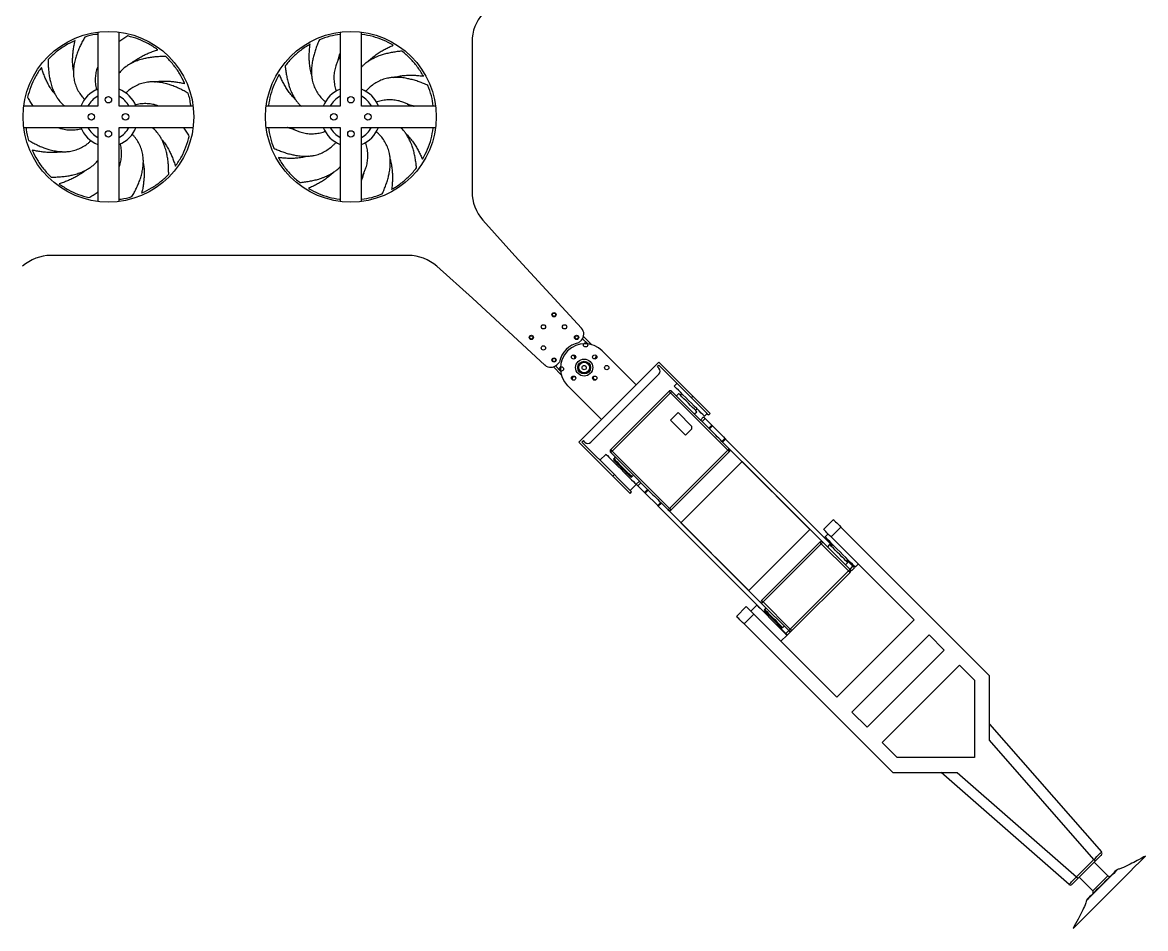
# Model space of a CAD drawing. Header units: millimetres. Extents: x 0 to 1189, y 0 to 841.
# Drawn here: x 248.1 to 353.4, y 197.8 to 282.7 of the extents above; entities that cross this region are included whole.
import ezdxf

# ---------------------------------------------------------------- set-up
doc = ezdxf.new("R2010")
doc.units = ezdxf.units.MM

msp = doc.modelspace()

# ---------------------------------------------------------------- linework, layer by layer
at = {"color": 7, "linetype": 'Continuous', "lineweight": 25}
for p, q in [((255.16, 281.83), (255.16, 274.89)), ((257.16, 274.89), (257.16, 281.83)), ((277.89, 281.83), (277.89, 274.89)), ((279.88, 274.89), (279.88, 281.83)), ((279.95, 281.62), (279.88, 281.57)), ((290.25, 280.92), (290.25, 266.86)), ((255.16, 274.89), (248.22, 274.89)), ((264.1, 274.89), (257.16, 274.89)), ((277.89, 274.89), (270.95, 274.89)), ((271.16, 274.95), (271.21, 274.89)), ((286.83, 274.89), (279.88, 274.89)), ((248.22, 272.89), (255.17, 272.89)), ((255.17, 272.89), (255.17, 265.95)), ((257.16, 272.89), (264.1, 272.89)), ((257.16, 265.95), (257.16, 272.89)), ((270.95, 272.89), (277.89, 272.89)), ((277.89, 272.89), (277.89, 265.95)), ((279.89, 272.89), (286.83, 272.89)), ((279.89, 265.95), (279.89, 272.89)), ((286.62, 272.83), (286.57, 272.89)), ((277.83, 266.16), (277.89, 266.21)), ((291.27, 264.2), (294.25, 260.85)), ((284.28, 260.89), (250.77, 260.89)), ((294.25, 260.85), (300.52, 254.06)), ((290.29, 256.89), (286.95, 259.88)), ((290.29, 256.89), (297.08, 250.62)), ((300.24, 252.69), (300.5, 252.95)), ((300.7, 253.28), (301.44, 252.53)), ((305.64, 248.76), (302.46, 251.94)), ((298.19, 250.65), (298.45, 250.9)), ((305.64, 248.76), (307.76, 250.88)), ((307.62, 250.46), (307.76, 250.6)), ((310.94, 247.7), (307.76, 250.88)), ((310.8, 247.56), (307.76, 250.6)), ((298.61, 249.7), (297.87, 250.45)), ((301.4, 243.38), (307.76, 249.75)), ((307.62, 250.46), (307.76, 250.31)), ((299.2, 248.69), (302.39, 245.51)), ((305.64, 248.76), (302.39, 245.51)), ((309.46, 248.9), (309.2, 248.65)), ((303.25, 242.69), (308.71, 248.15)), ((308.85, 248.01), (303.39, 242.55)), ((308.99, 248.15), (308.85, 248.01)), ((314.22, 242.63), (308.85, 248.01)), ((308.99, 248.15), (311.68, 245.46)), ((309.63, 247.94), (309.41, 247.73)), ((309.91, 247.94), (309.77, 247.8)), ((310.8, 247.56), (310.94, 247.7)), ((312.57, 246.07), (310.94, 247.7)), ((311.18, 246.38), (311.32, 246.52)), ((300.26, 243.38), (302.39, 245.51)), ((308.85, 245.46), (309.56, 246.17)), ((310.26, 244.05), (308.85, 245.46)), ((309.56, 246.17), (310.83, 244.9)), ((311.11, 246.03), (311.32, 246.24)), ((311.68, 245.46), (311.96, 245.75)), ((312.1, 245.6), (311.82, 245.32)), ((311.82, 245.32), (312.44, 244.7)), ((312.03, 245.82), (312.28, 246.07)), ((312.1, 245.6), (312.73, 244.98)), ((312.43, 245.93), (312.57, 246.07)), ((310.83, 244.61), (310.26, 244.05)), ((310.83, 244.9), (310.83, 244.61)), ((312.44, 244.7), (312.73, 244.98)), ((312.5, 244.64), (312.44, 244.7)), ((312.78, 244.92), (312.5, 244.64)), ((303.45, 240.2), (300.26, 243.38)), ((300.55, 243.38), (300.69, 243.53)), ((303.59, 240.34), (300.55, 243.38)), ((300.83, 243.38), (300.69, 243.53)), ((313.68, 243.46), (313.96, 243.74)), ((314.02, 243.68), (313.74, 243.4)), ((313.74, 243.4), (323.13, 234.01)), ((314.02, 243.68), (323.98, 233.73)), ((302.81, 242.25), (302.24, 241.69)), ((305.94, 239.72), (303.25, 242.41)), ((303.39, 242.55), (308.76, 237.18)), ((308.76, 237.18), (314.22, 242.63)), ((314.36, 242.49), (308.9, 237.03)), ((314.36, 242.78), (314.22, 242.63)), ((303.67, 241.98), (303.53, 241.84)), ((305.09, 240.15), (303.53, 241.7)), ((303.88, 241.35), (303.8, 241.26)), ((315.57, 241.57), (309.82, 235.83)), ((321.93, 235.21), (315.57, 241.57)), ((303.59, 240.34), (303.45, 240.2)), ((305.07, 238.58), (303.45, 240.2)), ((304.65, 240.41), (304.73, 240.5)), ((305.23, 240.15), (305.37, 240.29)), ((305.07, 238.86), (305.64, 239.42)), ((305.65, 239.44), (305.94, 239.72)), ((306.08, 239.58), (305.79, 239.3)), ((305.79, 239.3), (306.42, 238.67)), ((306.08, 239.58), (306.7, 238.96)), ((305.07, 238.58), (305.21, 238.72)), ((306.42, 238.67), (306.7, 238.96)), ((306.48, 238.61), (306.42, 238.67)), ((306.76, 238.9), (306.48, 238.61)), ((307.66, 237.44), (306.48, 238.61)), ((307.66, 237.44), (307.94, 237.72)), ((308, 237.66), (307.71, 237.38)), ((307.71, 237.38), (317.73, 227.36)), ((308, 237.66), (317.39, 228.27)), ((308.76, 237.18), (308.62, 237.03)), ((309.82, 235.83), (316.19, 229.47)), ((323.2, 235.21), (324.12, 236.13)), ((316.19, 229.47), (321.93, 235.21)), ((323.63, 234.79), (323.34, 234.5)), ((324.83, 235.42), (323.91, 234.5)), ((338.76, 221.49), (324.83, 235.42)), ((317.39, 228.55), (322.85, 234.01)), ((322.99, 233.87), (317.53, 228.41)), ((325.54, 231.32), (322.99, 233.87)), ((323.13, 234.01), (325.68, 231.46)), ((323.77, 233.8), (323.56, 233.58)), ((323.91, 234.5), (331.69, 226.72)), ((324.05, 233.8), (323.91, 233.65)), ((325.25, 231.89), (325.47, 232.1)), ((325.32, 232.24), (325.47, 232.38)), ((325.39, 232.31), (325.96, 231.75)), ((325.68, 231.46), (325.96, 231.75)), ((326.17, 231.67), (326.46, 231.96)), ((320.08, 225.86), (325.54, 231.32)), ((325.68, 231.18), (320.22, 225.72)), ((326.1, 231.6), (325.82, 231.32)), ((315.04, 227.05), (315.96, 227.97)), ((315.96, 227.97), (316.67, 227.26)), ((316.95, 228.11), (316.39, 227.55)), ((319.94, 225.72), (317.39, 228.27)), ((317.53, 228.41), (320.08, 225.86)), ((317.81, 227.84), (317.67, 227.7)), ((319.23, 226), (317.67, 227.56)), ((316.67, 227.26), (315.75, 226.34)), ((324.45, 219.48), (316.67, 227.26)), ((317.79, 227.3), (317.73, 227.36)), ((318.03, 227.21), (317.94, 227.12)), ((318.79, 226.27), (318.88, 226.36)), ((331.69, 226.72), (324.45, 219.48)), ((315.75, 226.34), (329.68, 212.41)), ((318.8, 226.29), (318.97, 226.12)), ((319.03, 226.06), (319.65, 225.44)), ((319.37, 226), (319.51, 226.14)), ((319.65, 225.44), (319.94, 225.72)), ((320.08, 225.58), (319.79, 225.3)), ((325.86, 218.07), (333.1, 225.31)), ((333.1, 225.31), (334.52, 223.9)), ((319.21, 224.72), (319.78, 225.28)), ((334.52, 223.9), (327.28, 216.66)), ((328.69, 215.24), (335.93, 222.48)), ((335.93, 222.48), (337.34, 221.07)), ((338.76, 215.44), (338.76, 221.49)), ((337.34, 221.07), (337.34, 213.83)), ((327.28, 216.66), (325.86, 218.07)), ((338.76, 216.95), (349.26, 204.97)), ((330.1, 213.83), (328.69, 215.24)), ((348.55, 204.27), (338.76, 215.44)), ((337.34, 213.83), (330.1, 213.83)), ((329.68, 212.41), (335.74, 212.41)), ((346.21, 201.91), (334.22, 212.41)), ((335.74, 212.41), (346.9, 202.63)), ((346.9, 202.63), (348.55, 204.27)), ((348.69, 204.13), (347.05, 202.48)), ((349.85, 202.74), (348.57, 204.01)), ((347.16, 202.6), (348.43, 201.33))]:
    msp.add_line(p, q, dxfattribs=at)
at = {"color": 8, "linetype": 'Continuous', "lineweight": 25}
for p, q in [((301.09, 252.6), (300.6, 253.08)), ((298.06, 250.54), (298.54, 250.05)), ((317.73, 227.36), (317.8, 227.43)), ((317.86, 227.37), (317.79, 227.3)), ((318.97, 226.12), (319.04, 226.19)), ((319.1, 226.13), (319.03, 226.06)), ((348.43, 201.33), (349.85, 202.74))]:
    msp.add_line(p, q, dxfattribs=at)
at = {"color": 7, "linetype": 'Continuous', "lineweight": 25, "flags": 128}
for points in [[(312.03, 245.82), (312.02, 245.82), (311.97, 245.88), (311.87, 245.98), (311.72, 246.12), (311.54, 246.31), (311.32, 246.53), (311.07, 246.77), (310.81, 247.04), (310.54, 247.3), (310.28, 247.57), (310.02, 247.82), (309.79, 248.06), (309.59, 248.26), (309.42, 248.42), (309.3, 248.55), (309.23, 248.62), (309.2, 248.65)], [(308.85, 248.01), (308.82, 248.04), (308.79, 248.06), (308.77, 248.09), (308.75, 248.11), (308.73, 248.13), (308.72, 248.14), (308.71, 248.15), (308.71, 248.15)], [(311.32, 246.24), (311.3, 246.27), (311.22, 246.35), (311.09, 246.47), (310.93, 246.63), (310.74, 246.83), (310.53, 247.04), (310.32, 247.25), (310.11, 247.45), (309.93, 247.63), (309.79, 247.78), (309.69, 247.88), (309.63, 247.93), (309.63, 247.94)], [(312.43, 245.93), (312.42, 245.94), (312.36, 245.99), (312.26, 246.1), (312.1, 246.26), (311.9, 246.46), (311.66, 246.7), (311.39, 246.97), (311.1, 247.26), (310.8, 247.56)], [(311.82, 245.32), (311.79, 245.35), (311.76, 245.38), (311.74, 245.4), (311.72, 245.42), (311.7, 245.44), (311.69, 245.45), (311.68, 245.46), (311.68, 245.46)], [(311.96, 245.75), (311.96, 245.74), (311.97, 245.74), (311.98, 245.72), (312, 245.7), (312.02, 245.68), (312.05, 245.66), (312.07, 245.63), (312.1, 245.6)], [(313.68, 243.46), (313.54, 243.6), (313.39, 243.75), (313.24, 243.9), (313.09, 244.05), (312.94, 244.2), (312.79, 244.35), (312.64, 244.5), (312.5, 244.64)], [(312.73, 244.98), (312.73, 244.97), (312.74, 244.96), (312.75, 244.96), (312.76, 244.95), (312.76, 244.94), (312.77, 244.94), (312.78, 244.93), (312.78, 244.92)], [(312.78, 244.92), (312.93, 244.78), (313.07, 244.63), (313.22, 244.48), (313.37, 244.33), (313.53, 244.18), (313.68, 244.03), (313.82, 243.88), (313.96, 243.74)], [(313.74, 243.4), (313.73, 243.41), (313.72, 243.42), (313.72, 243.42), (313.71, 243.43), (313.7, 243.44), (313.69, 243.45), (313.69, 243.45), (313.68, 243.46)], [(313.96, 243.74), (313.97, 243.74), (313.98, 243.73), (313.98, 243.72), (313.99, 243.71), (314, 243.71), (314.01, 243.7), (314.01, 243.69), (314.02, 243.68)], [(302.81, 242.25), (302.81, 242.25), (302.85, 242.21), (302.94, 242.13), (303.07, 241.99), (303.24, 241.82), (303.45, 241.61), (303.69, 241.37), (303.95, 241.11), (304.22, 240.84), (304.49, 240.58), (304.74, 240.32), (304.98, 240.08), (305.2, 239.87), (305.37, 239.69), (305.51, 239.55), (305.6, 239.47), (305.64, 239.43), (305.64, 239.42)], [(303.39, 242.55), (303.36, 242.58), (303.34, 242.6), (303.31, 242.63), (303.29, 242.65), (303.27, 242.67), (303.26, 242.68), (303.25, 242.69), (303.25, 242.69)], [(303.39, 242.55), (303.36, 242.52), (303.34, 242.5), (303.31, 242.47), (303.29, 242.45), (303.27, 242.43), (303.26, 242.42), (303.25, 242.41), (303.25, 242.41)], [(314.36, 242.49), (314.36, 242.5), (314.35, 242.5), (314.34, 242.52), (314.32, 242.53), (314.3, 242.56), (314.28, 242.58), (314.25, 242.61), (314.22, 242.63)], [(305.21, 238.72), (305.21, 238.72), (305.15, 238.78), (305.04, 238.89), (304.89, 239.05), (304.68, 239.25), (304.44, 239.49), (304.17, 239.76), (303.89, 240.04), (303.59, 240.34)], [(305.79, 239.3), (305.77, 239.32), (305.74, 239.35), (305.72, 239.38), (305.69, 239.4), (305.68, 239.41), (305.66, 239.43), (305.65, 239.44), (305.65, 239.44)], [(305.94, 239.72), (305.94, 239.72), (305.95, 239.71), (305.96, 239.7), (305.98, 239.68), (306, 239.66), (306.02, 239.63), (306.05, 239.61), (306.08, 239.58)], [(306.7, 238.96), (306.71, 238.95), (306.72, 238.94), (306.72, 238.93), (306.73, 238.93), (306.74, 238.92), (306.75, 238.91), (306.75, 238.9), (306.76, 238.9)], [(306.76, 238.9), (306.9, 238.76), (307.05, 238.61), (307.2, 238.46), (307.35, 238.31), (307.5, 238.16), (307.65, 238.01), (307.8, 237.86), (307.94, 237.72)], [(307.71, 237.38), (307.71, 237.38), (307.7, 237.39), (307.69, 237.4), (307.68, 237.41), (307.68, 237.41), (307.67, 237.42), (307.66, 237.43), (307.66, 237.44)], [(307.94, 237.72), (307.95, 237.71), (307.95, 237.7), (307.96, 237.7), (307.97, 237.69), (307.97, 237.68), (307.98, 237.67), (307.99, 237.67), (308, 237.66)], [(308.9, 237.03), (308.9, 237.04), (308.89, 237.05), (308.88, 237.06), (308.86, 237.08), (308.84, 237.1), (308.82, 237.12), (308.79, 237.15), (308.76, 237.18)], [(324.12, 236.13), (324.14, 236.12), (324.18, 236.08), (324.24, 236.01), (324.33, 235.92), (324.44, 235.82), (324.56, 235.69), (324.69, 235.56), (324.83, 235.42)], [(323.91, 234.5), (323.77, 234.64), (323.64, 234.77), (323.52, 234.9), (323.41, 235), (323.32, 235.09), (323.26, 235.16), (323.22, 235.2), (323.2, 235.21)], [(322.99, 233.87), (322.96, 233.89), (322.94, 233.92), (322.91, 233.95), (322.89, 233.97), (322.87, 233.98), (322.86, 234), (322.85, 234.01), (322.85, 234.01)], [(322.99, 233.87), (323.02, 233.89), (323.04, 233.92), (323.07, 233.95), (323.09, 233.97), (323.11, 233.98), (323.12, 234), (323.13, 234.01), (323.13, 234.01)], [(326.17, 231.67), (326.17, 231.68), (326.13, 231.72), (326.04, 231.8), (325.91, 231.94), (325.73, 232.12), (325.52, 232.33), (325.28, 232.57), (325.02, 232.83), (324.75, 233.09), (324.49, 233.36), (324.23, 233.62), (323.99, 233.86), (323.78, 234.07), (323.6, 234.24), (323.47, 234.38), (323.38, 234.46), (323.35, 234.5), (323.34, 234.5)], [(325.47, 232.1), (325.45, 232.11), (325.38, 232.18), (325.27, 232.29), (325.12, 232.45), (324.93, 232.63), (324.72, 232.84), (324.51, 233.05), (324.3, 233.26), (324.12, 233.45), (323.96, 233.6), (323.85, 233.72), (323.78, 233.78), (323.77, 233.8)], [(325.96, 231.75), (325.99, 231.72), (326.01, 231.69), (326.04, 231.67), (326.06, 231.65), (326.08, 231.63), (326.09, 231.61), (326.1, 231.61), (326.1, 231.6)], [(325.68, 231.46), (325.67, 231.46), (325.67, 231.45), (325.65, 231.44), (325.64, 231.42), (325.61, 231.4), (325.59, 231.38), (325.56, 231.35), (325.54, 231.32)], [(325.68, 231.18), (325.67, 231.18), (325.67, 231.19), (325.65, 231.2), (325.64, 231.22), (325.61, 231.24), (325.59, 231.27), (325.56, 231.29), (325.54, 231.32)], [(325.82, 231.32), (325.82, 231.32), (325.81, 231.33), (325.8, 231.34), (325.78, 231.36), (325.76, 231.38), (325.73, 231.41), (325.71, 231.43), (325.68, 231.46)], [(317.53, 228.41), (317.5, 228.44), (317.48, 228.46), (317.45, 228.49), (317.43, 228.51), (317.41, 228.53), (317.4, 228.54), (317.39, 228.55), (317.39, 228.55)], [(316.95, 228.11), (316.96, 228.1), (317.01, 228.05), (317.11, 227.96), (317.25, 227.81), (317.44, 227.63)], [(317.39, 228.27), (317.39, 228.27), (317.4, 228.28), (317.41, 228.29), (317.43, 228.31), (317.45, 228.33), (317.48, 228.35), (317.5, 228.38), (317.53, 228.41)], [(317.44, 227.63), (317.65, 227.41), (317.9, 227.16), (318.16, 226.9), (318.43, 226.63), (318.69, 226.37), (318.95, 226.11), (319.18, 225.88), (319.39, 225.68), (319.55, 225.51), (319.68, 225.39), (319.75, 225.31), (319.78, 225.28), (319.78, 225.28)], [(315.75, 226.34), (315.61, 226.48), (315.48, 226.61), (315.36, 226.74), (315.25, 226.84), (315.16, 226.93), (315.1, 227), (315.06, 227.04), (315.04, 227.05)], [(317.79, 227.3), (317.93, 227.16), (317.96, 227.13)], [(319.03, 226.06), (319.02, 226.07), (319.01, 226.08), (319.01, 226.09), (319, 226.09), (318.99, 226.1), (318.98, 226.11), (318.98, 226.11), (318.97, 226.12)], [(319.79, 225.3), (319.79, 225.3), (319.78, 225.31), (319.77, 225.32), (319.75, 225.34), (319.73, 225.36), (319.71, 225.38), (319.68, 225.41), (319.65, 225.44)], [(320.08, 225.86), (320.05, 225.83), (320.02, 225.81), (320, 225.78), (319.98, 225.76), (319.96, 225.74), (319.95, 225.73), (319.94, 225.72), (319.94, 225.72)], [(319.94, 225.72), (319.96, 225.69), (319.99, 225.67), (320.01, 225.64), (320.04, 225.62), (320.05, 225.6), (320.07, 225.59), (320.07, 225.58), (320.08, 225.58)], [(320.22, 225.72), (320.22, 225.72), (320.21, 225.73), (320.19, 225.74), (320.18, 225.76), (320.16, 225.78), (320.13, 225.81), (320.1, 225.83), (320.08, 225.86)], [(353.38, 204.58), (353.38, 204.58), (353.32, 204.52), (353.13, 204.32), (352.81, 204.01), (352.39, 203.59), (351.88, 203.07), (351.29, 202.48), (350.65, 201.85), (349.99, 201.18), (349.33, 200.52), (348.69, 199.88), (348.1, 199.3), (347.59, 198.78), (347.16, 198.36), (346.85, 198.05), (346.66, 197.85), (346.59, 197.79)], [(348.55, 204.27), (348.69, 204.4), (348.82, 204.54), (348.94, 204.66), (349.05, 204.76), (349.14, 204.85), (349.21, 204.91), (349.25, 204.95), (349.26, 204.97)], [(348.69, 204.13), (348.68, 204.13), (348.68, 204.14), (348.66, 204.15), (348.65, 204.17), (348.62, 204.19), (348.6, 204.21), (348.57, 204.24), (348.55, 204.27)], [(349.25, 204.69), (349.24, 204.68), (349.21, 204.65), (349.16, 204.6), (349.09, 204.53), (349, 204.44), (348.9, 204.34), (348.8, 204.24), (348.69, 204.13)], [(347.91, 200.52), (347.92, 200.53), (347.98, 200.59), (348.09, 200.7), (348.24, 200.85), (348.43, 201.04), (348.65, 201.26), (348.89, 201.5), (349.15, 201.76), (349.41, 202.02), (349.67, 202.28), (349.91, 202.52), (350.13, 202.74), (350.32, 202.93), (350.47, 203.08), (350.58, 203.19), (350.64, 203.25), (350.65, 203.26)], [(346.21, 201.91), (346.22, 201.92), (346.25, 201.95), (346.3, 202), (346.37, 202.08), (346.45, 202.16), (346.55, 202.27), (346.67, 202.38), (346.78, 202.5), (346.9, 202.63)], [(347.05, 202.48), (346.93, 202.37), (346.83, 202.27), (346.73, 202.17), (346.64, 202.08), (346.57, 202.01), (346.52, 201.96), (346.49, 201.93), (346.48, 201.92)], [(347.05, 202.48), (347.04, 202.49), (347.03, 202.5), (347.02, 202.51), (347, 202.53), (346.98, 202.55), (346.96, 202.57), (346.93, 202.6), (346.9, 202.63)]]:
    msp.add_lwpolyline(points, dxfattribs=at)
at = {"color": 8, "linetype": 'Continuous', "lineweight": 25, "flags": 128}
for points in [[(303.53, 241.84), (303.54, 241.84), (303.59, 241.78), (303.69, 241.68), (303.84, 241.54), (304.02, 241.36), (304.22, 241.15), (304.43, 240.94), (304.64, 240.73), (304.83, 240.54), (305, 240.38), (305.12, 240.25), (305.2, 240.17), (305.23, 240.15)], [(317.67, 227.7), (317.69, 227.69), (317.75, 227.62), (317.87, 227.51), (318.02, 227.35), (318.21, 227.16), (318.42, 226.96), (318.63, 226.75), (318.83, 226.54), (319.02, 226.35), (319.18, 226.2), (319.29, 226.08), (319.36, 226.02), (319.37, 226)], [(350.75, 203.32), (350.73, 203.3), (350.67, 203.24), (350.56, 203.12), (350.4, 202.96), (350.2, 202.76), (349.97, 202.53), (349.71, 202.28), (349.44, 202.01), (349.16, 201.73), (348.89, 201.46), (348.64, 201.21), (348.41, 200.98), (348.21, 200.78), (348.05, 200.62), (347.93, 200.5), (347.87, 200.44), (347.86, 200.42)]]:
    msp.add_lwpolyline(points, dxfattribs=at)
at = {"color": 7, "linetype": 'Continuous', "lineweight": 25}
for centre, radius in [((256.16, 273.89), 8), ((278.89, 273.89), 8), ((256.16, 275.49), 0.3), ((278.89, 275.49), 0.3), ((254.56, 273.89), 0.3), ((257.76, 273.89), 0.3), ((277.29, 273.89), 0.3), ((280.49, 273.89), 0.3), ((256.16, 272.29), 0.3), ((278.89, 272.29), 0.3), ((297.93, 255.33), 0.2), ((297.93, 255.33), 0.16), ((296.94, 254.2), 0.2), ((298.92, 254.2), 0.2), ((295.81, 253.21), 0.2), ((295.81, 253.21), 0.16), ((300.05, 253.21), 0.2), ((300.05, 253.21), 0.16), ((296.94, 252.22), 0.2), ((297.93, 251.09), 0.2), ((297.93, 251.09), 0.16), ((299.77, 251.37), 0.2), ((300.76, 250.38), 0.8), ((300.76, 250.38), 0.6), ((300.76, 250.38), 0.5), ((301.75, 251.37), 0.2), ((299.77, 249.39), 0.2), ((301.75, 249.39), 0.2)]:
    msp.add_circle(centre, radius, dxfattribs=at)
at = {"color": 7, "linetype": 'Continuous'}
for centre in [(296.94, 254.2), (298.92, 254.2), (300.89, 252.51), (296.94, 252.22), (300.76, 250.38), (302.88, 250.38), (298.63, 250.25)]:
    msp.add_circle(centre, 0.2, dxfattribs=at)
at = {"color": 7, "linetype": 'Continuous', "lineweight": 25}
for centre, radius, start, end in [((294.25, 280.92), 4, 138.2732, 180), ((256.16, 273.89), 2.77, 111.1411, 158.94), ((256.16, 273.89), 2.77, 21.1411, 68.94), ((278.89, 273.89), 2.77, 111.44, 158.94), ((278.89, 273.89), 2.77, 21.1411, 68.94), ((256.16, 273.89), 2.17, 117.4122, 152.6966), ((256.16, 273.89), 2.17, 27.4122, 62.6966), ((278.89, 273.89), 2.17, 117.4122, 152.6966), ((278.89, 273.89), 2.17, 27.4122, 62.6966), ((256.16, 273.89), 2.77, 201.1411, 248.94), ((256.16, 273.89), 2.17, 207.4122, 242.6966), ((256.16, 273.89), 2.77, 291.1411, 338.94), ((256.16, 273.89), 2.17, 297.4122, 332.6966), ((278.89, 273.89), 2.77, 201.1411, 248.94), ((278.89, 273.89), 2.17, 207.4122, 242.6966), ((278.89, 273.89), 2.77, 291.1411, 338.94), ((278.89, 273.89), 2.17, 297.4122, 332.6966), ((294.25, 266.86), 4, 180, 221.7268), ((250.77, 256.89), 4, 90, 131.7268), ((284.28, 256.89), 4, 48.2732, 90), ((299.93, 253.52), 0.8, 315, 42.7094), ((300.62, 250.53), 2.2, 99.9032, 170.0968), ((300.83, 250.31), 2.3, 45, 225), ((297.63, 251.21), 0.8, 227.2906, 315), ((299.7, 251.31), 0.2, 48.8717, 123.2581), ((299.7, 251.31), 0.2, 330.6135, 48.8717), ((301.68, 251.44), 0.2, 240.6135, 318.8717), ((301.68, 251.44), 0.2, 318.8717, 33.2581), ((299.84, 249.33), 0.2, 60.6135, 138.8717), ((301.81, 249.46), 0.2, 150.6136, 228.8717), ((307.48, 250.03), 0.4, 315, 45), ((299.84, 249.33), 0.2, 138.8717, 213.2581), ((301.81, 249.46), 0.2, 228.8717, 303.2581), ((308.85, 248.01), 0.2, 45, 135), ((301.11, 243.67), 0.4, 225, 315), ((303.39, 242.55), 0.2, 135, 225), ((314.22, 242.63), 0.2, 315, 45), ((303.6, 241.77), 0.1, 135, 225), ((305.16, 240.22), 0.1, 225, 315), ((308.76, 237.18), 0.2, 225, 315), ((322.99, 233.87), 0.2, 45, 135), ((325.54, 231.32), 0.2, 315, 45), ((317.53, 228.41), 0.2, 135, 225), ((317.74, 227.63), 0.1, 135, 225), ((319.3, 226.07), 0.1, 225, 315), ((320.08, 225.86), 0.2, 225, 315), ((349.11, 204.83), 0.2, 315, 41.2308), ((350.79, 203.12), 0.2, 103.0602, 135), ((349.99, 202.88), 0.2, 225, 315), ((346.34, 202.06), 0.2, 228.7692, 315), ((348.29, 201.18), 0.2, 315, 45), ((348.05, 200.38), 0.2, 135, 166.9398)]:
    msp.add_arc(centre, radius, start, end, dxfattribs=at)
for points, knots in [([(253.95, 281.37), (253.88, 281.24), (253.73, 280.98), (253.53, 280.58), (253.35, 280.17), (253.22, 279.83), (253.13, 279.56), (253.07, 279.34), (253.01, 279.11), (252.96, 278.9), (252.92, 278.65), (252.89, 278.37), (252.88, 278.02), (252.9, 277.62), (252.98, 277.16), (253.15, 276.66), (253.39, 276.19), (253.65, 275.83), (253.84, 275.62), (253.92, 275.53), (253.93, 275.52)], [0, 0, 0, 0, 0.070976, 0.142032, 0.212581, 0.284125, 0.312703, 0.347519, 0.390272, 0.426547, 0.450059, 0.507863, 0.561369, 0.615965, 0.698157, 0.780634, 0.864491, 0.946523, 0.988579, 1, 1, 1, 1]), ([(255.16, 281.62), (255.1, 281.61), (254.69, 281.58), (254.29, 281.47), (253.95, 281.37)], [0, 0, 0, 0, 0.1599277, 1, 1, 1, 1]), ([(257.99, 281.47), (257.86, 281.4), (257.6, 281.24), (257.32, 281.07), (257.18, 280.96), (257.16, 280.94)], [0, 0, 0, 0, 0.455735, 0.911989, 1, 1, 1, 1]), ([(260.79, 280.17), (260.78, 280.17), (260.5, 280.38), (259.92, 280.75), (258.98, 281.19), (258.32, 281.38), (257.99, 281.47)], [0, 0, 0, 0, 0.004989, 0.336392, 0.665978, 1, 1, 1, 1]), ([(275.94, 281.11), (275.88, 280.98), (275.76, 280.7), (275.6, 280.28), (275.46, 279.85), (275.37, 279.51), (275.31, 279.23), (275.26, 279.01), (275.23, 278.77), (275.21, 278.55), (275.19, 278.31), (275.19, 278.02), (275.21, 277.67), (275.28, 277.27), (275.4, 276.83), (275.62, 276.35), (275.9, 275.9), (276.2, 275.57), (276.41, 275.37), (276.5, 275.29), (276.53, 275.27)], [0, 0, 0, 0, 0.070703, 0.141487, 0.211765, 0.283034, 0.311502, 0.346184, 0.388774, 0.42491, 0.448331, 0.505913, 0.559213, 0.6136, 0.695476, 0.777636, 0.861172, 0.942889, 0.984784, 1, 1, 1, 1]), ([(277.89, 281.62), (277.57, 281.57), (276.9, 281.47), (276.27, 281.23), (275.94, 281.11)], [0, 0, 0, 0, 0.485337, 1, 1, 1, 1]), ([(282.87, 280.6), (282.86, 280.6), (282.56, 280.78), (281.94, 281.09), (280.97, 281.44), (280.29, 281.56), (279.95, 281.62)], [0, 0, 0, 0, 0.004989, 0.336391, 0.665978, 1, 1, 1, 1]), ([(253.04, 281.04), (253.03, 281.03), (252.71, 280.9), (252.1, 280.57), (251.25, 279.99), (250.76, 279.51), (250.51, 279.26)], [0, 0, 0, 0, 0.004989, 0.336391, 0.665978, 1, 1, 1, 1]), ([(252.89, 278.22), (252.88, 278.27), (252.84, 278.49), (252.81, 278.86), (252.8, 279.33), (252.83, 279.78), (252.88, 280.2), (252.95, 280.62), (253.01, 280.9), (253.04, 281.04)], [0, 0, 0, 0, 0.057505, 0.228496, 0.399382, 0.553258, 0.700326, 0.850797, 1, 1, 1, 1]), ([(258.28, 278.89), (258.32, 278.92), (258.48, 279.07), (258.79, 279.28), (259.2, 279.52), (259.6, 279.72), (259.99, 279.89), (260.38, 280.04), (260.65, 280.13), (260.79, 280.17)], [0, 0, 0, 0, 0.057505, 0.228496, 0.399382, 0.553259, 0.700326, 0.850797, 1, 1, 1, 1]), ([(275.07, 280.69), (275.06, 280.69), (274.76, 280.52), (274.18, 280.14), (273.39, 279.46), (272.95, 278.94), (272.73, 278.67)], [0, 0, 0, 0, 0.004989, 0.336391, 0.665978, 1, 1, 1, 1]), ([(275.2, 277.87), (275.19, 277.92), (275.12, 278.13), (275.06, 278.5), (275, 278.97), (274.99, 279.42), (274.99, 279.84), (275.02, 280.27), (275.05, 280.55), (275.07, 280.69)], [0, 0, 0, 0, 0.057505, 0.228496, 0.399382, 0.553259, 0.700326, 0.850797, 1, 1, 1, 1]), ([(283.67, 280.05), (283.52, 280.04), (283.22, 280), (282.78, 279.93), (282.34, 279.84), (281.99, 279.75), (281.72, 279.66), (281.51, 279.59), (281.28, 279.5), (281.09, 279.41), (280.87, 279.3), (280.62, 279.16), (280.33, 278.96), (280.08, 278.77), (279.94, 278.62), (279.88, 278.56)], [0, 0, 0, 0, 0.108167, 0.216458, 0.323974, 0.433007, 0.47656, 0.529619, 0.594776, 0.650059, 0.685891, 0.773984, 0.855527, 0.938732, 1, 1, 1, 1]), ([(280.49, 279.07), (280.53, 279.11), (280.68, 279.27), (280.97, 279.51), (281.35, 279.79), (281.72, 280.03), (282.1, 280.24), (282.48, 280.43), (282.74, 280.54), (282.87, 280.6)], [0, 0, 0, 0, 0.057505, 0.228496, 0.399382, 0.553258, 0.700326, 0.850797, 1, 1, 1, 1]), ([(285.69, 277.71), (285.69, 277.72), (285.51, 278.02), (285.13, 278.6), (284.46, 279.39), (283.94, 279.83), (283.67, 280.05)], [0, 0, 0, 0, 0.004989, 0.336391, 0.665978, 1, 1, 1, 1]), ([(250.51, 279.26), (250.51, 279.11), (250.51, 278.81), (250.54, 278.37), (250.58, 277.92), (250.64, 277.56), (250.7, 277.28), (250.75, 277.07), (250.82, 276.83), (250.89, 276.63), (250.98, 276.4), (251.09, 276.14), (251.26, 275.83), (251.48, 275.49), (251.74, 275.16), (251.98, 274.97), (252.08, 274.89)], [0, 0, 0, 0, 0.0934232, 0.1869525, 0.2798136, 0.3739846, 0.4116003, 0.4574274, 0.5137023, 0.5614503, 0.5923981, 0.6684832, 0.738911, 0.8107742, 0.9189608, 1, 1, 1, 1]), ([(261.54, 279.54), (261.39, 279.54), (261.09, 279.54), (260.64, 279.51), (260.19, 279.47), (259.83, 279.41), (259.55, 279.35), (259.34, 279.3), (259.1, 279.23), (258.9, 279.16), (258.67, 279.08), (258.41, 278.96), (258.1, 278.8), (257.76, 278.57), (257.43, 278.31), (257.24, 278.08), (257.16, 277.98)], [0, 0, 0, 0, 0.093423, 0.186953, 0.279813, 0.373985, 0.4116, 0.457427, 0.513702, 0.56145, 0.592398, 0.668483, 0.738911, 0.810774, 0.918961, 1, 1, 1, 1]), ([(263.31, 277.01), (263.31, 277.02), (263.17, 277.34), (262.85, 277.95), (262.26, 278.8), (261.78, 279.29), (261.54, 279.54)], [0, 0, 0, 0, 0.004989, 0.336391, 0.665978, 1, 1, 1, 1]), ([(277.89, 279.54), (277.84, 279.47), (277.74, 279.29), (277.6, 279), (277.45, 278.63), (277.34, 278.18), (277.28, 277.65), (277.31, 277.13), (277.4, 276.69), (277.48, 276.42), (277.52, 276.31), (277.53, 276.29)], [0, 0, 0, 0, 0.081138, 0.180911, 0.282717, 0.435982, 0.589778, 0.746147, 0.899113, 0.977537, 1, 1, 1, 1]), ([(277.69, 279.18), (277.7, 279.23), (277.75, 279.44), (277.82, 279.66), (277.89, 279.81), (277.89, 279.82)], [0, 0, 0, 0, 0.244755, 0.972534, 1, 1, 1, 1]), ([(249.88, 278.52), (249.88, 278.51), (249.67, 278.23), (249.3, 277.65), (248.86, 276.71), (248.67, 276.05), (248.58, 275.72)], [0, 0, 0, 0, 0.004989, 0.336391, 0.665978, 1, 1, 1, 1]), ([(251.16, 276.01), (251.13, 276.05), (250.99, 276.21), (250.77, 276.52), (250.53, 276.92), (250.33, 277.32), (250.16, 277.72), (250.01, 278.11), (249.92, 278.38), (249.88, 278.52)], [0, 0, 0, 0, 0.0575052, 0.2284963, 0.3993824, 0.5532585, 0.7003257, 0.850797, 1, 1, 1, 1]), ([(255.16, 278.59), (255.12, 278.5), (255.02, 278.24), (254.94, 277.79), (254.91, 277.27), (254.96, 276.83), (255.01, 276.54), (255.04, 276.42), (255.05, 276.39)], [0, 0, 0, 0, 0.1359713, 0.3691249, 0.6061801, 0.8380765, 0.9569656, 1, 1, 1, 1]), ([(272.73, 278.67), (272.74, 278.52), (272.78, 278.23), (272.85, 277.78), (272.94, 277.34), (273.03, 276.99), (273.12, 276.72), (273.19, 276.51), (273.28, 276.29), (273.37, 276.09), (273.48, 275.87), (273.62, 275.62), (273.82, 275.33), (274.01, 275.08), (274.16, 274.94), (274.22, 274.89)], [0, 0, 0, 0, 0.108167, 0.216458, 0.323974, 0.433007, 0.47656, 0.529619, 0.594776, 0.650059, 0.685891, 0.773984, 0.855527, 0.938732, 1, 1, 1, 1]), ([(263.64, 276.1), (263.51, 276.17), (263.25, 276.32), (262.85, 276.52), (262.44, 276.71), (262.1, 276.83), (261.83, 276.92), (261.61, 276.99), (261.38, 277.04), (261.17, 277.09), (260.92, 277.13), (260.64, 277.16), (260.29, 277.17), (259.89, 277.15), (259.43, 277.07), (258.93, 276.9), (258.46, 276.66), (258.11, 276.4), (257.88, 276.21), (257.8, 276.13), (257.78, 276.11)], [0, 0, 0, 0, 0.070895, 0.141871, 0.21234, 0.283803, 0.312348, 0.347125, 0.38983, 0.426064, 0.449549, 0.507287, 0.560732, 0.615267, 0.697365, 0.779749, 0.863511, 0.94545, 0.987459, 1, 1, 1, 1]), ([(260.49, 277.16), (260.54, 277.17), (260.76, 277.21), (261.13, 277.24), (261.6, 277.25), (262.05, 277.22), (262.47, 277.17), (262.89, 277.1), (263.17, 277.04), (263.31, 277.01)], [0, 0, 0, 0, 0.057505, 0.228496, 0.399382, 0.553258, 0.700326, 0.850797, 1, 1, 1, 1]), ([(272.18, 277.87), (272.18, 277.86), (272, 277.56), (271.69, 276.94), (271.34, 275.97), (271.22, 275.29), (271.16, 274.95)], [0, 0, 0, 0, 0.004989, 0.336391, 0.665978, 1, 1, 1, 1]), ([(273.71, 275.5), (273.67, 275.53), (273.51, 275.68), (273.26, 275.97), (272.98, 276.35), (272.75, 276.72), (272.54, 277.1), (272.35, 277.48), (272.24, 277.74), (272.18, 277.87)], [0, 0, 0, 0, 0.057505, 0.228496, 0.399382, 0.553258, 0.700326, 0.850797, 1, 1, 1, 1]), ([(286.11, 276.83), (285.97, 276.9), (285.7, 277.02), (285.28, 277.18), (284.85, 277.32), (284.5, 277.41), (284.23, 277.47), (284.01, 277.51), (283.77, 277.55), (283.55, 277.57), (283.31, 277.59), (283.02, 277.59), (282.67, 277.57), (282.27, 277.5), (281.83, 277.38), (281.35, 277.16), (280.9, 276.87), (280.57, 276.58), (280.37, 276.37), (280.29, 276.28), (280.27, 276.25)], [0, 0, 0, 0, 0.070743, 0.141567, 0.211885, 0.283194, 0.311679, 0.34638, 0.388994, 0.42515, 0.448585, 0.506199, 0.55953, 0.613947, 0.69587, 0.778077, 0.861659, 0.943422, 0.985341, 1, 1, 1, 1]), ([(282.87, 277.58), (282.92, 277.59), (283.13, 277.66), (283.5, 277.72), (283.97, 277.78), (284.42, 277.79), (284.84, 277.79), (285.27, 277.76), (285.55, 277.73), (285.69, 277.71)], [0, 0, 0, 0, 0.057505, 0.228496, 0.399382, 0.553258, 0.700326, 0.850797, 1, 1, 1, 1]), ([(263.89, 274.89), (263.88, 274.95), (263.85, 275.37), (263.74, 275.76), (263.64, 276.1)], [0, 0, 0, 0, 0.159927, 1, 1, 1, 1]), ([(286.62, 274.89), (286.57, 275.21), (286.47, 275.88), (286.23, 276.51), (286.11, 276.83)], [0, 0, 0, 0, 0.485337, 1, 1, 1, 1]), ([(248.58, 275.72), (248.65, 275.59), (248.81, 275.33), (248.98, 275.05), (249.09, 274.91), (249.11, 274.89)], [0, 0, 0, 0, 0.455735, 0.911989, 1, 1, 1, 1]), ([(260.87, 274.89), (260.77, 274.93), (260.51, 275.03), (260.06, 275.11), (259.54, 275.14), (259.1, 275.09), (258.81, 275.04), (258.69, 275.01), (258.66, 275)], [0, 0, 0, 0, 0.135943, 0.369049, 0.606056, 0.837905, 0.95677, 1, 1, 1, 1]), ([(284.54, 274.89), (284.47, 274.94), (284.29, 275.04), (284, 275.18), (283.63, 275.33), (283.18, 275.44), (282.65, 275.49), (282.13, 275.47), (281.69, 275.38), (281.41, 275.3), (281.3, 275.26), (281.27, 275.25)], [0, 0, 0, 0, 0.080771, 0.180092, 0.281437, 0.434008, 0.587108, 0.742769, 0.895043, 0.973111, 1, 1, 1, 1]), ([(284.18, 275.09), (284.23, 275.08), (284.44, 275.03), (284.66, 274.96), (284.81, 274.89), (284.82, 274.89)], [0, 0, 0, 0, 0.244756, 0.972534, 1, 1, 1, 1]), ([(248.44, 272.89), (248.44, 272.83), (248.47, 272.41), (248.59, 272.02), (248.68, 271.68)], [0, 0, 0, 0, 0.159927, 1, 1, 1, 1]), ([(251.46, 272.89), (251.55, 272.85), (251.81, 272.75), (252.26, 272.67), (252.78, 272.64), (253.22, 272.69), (253.51, 272.74), (253.63, 272.77), (253.66, 272.78)], [0, 0, 0, 0, 0.13607, 0.369395, 0.606624, 0.83869, 0.957666, 1, 1, 1, 1]), ([(261.81, 268.52), (261.81, 268.67), (261.81, 268.97), (261.78, 269.41), (261.74, 269.86), (261.68, 270.22), (261.62, 270.5), (261.57, 270.71), (261.5, 270.95), (261.43, 271.15), (261.35, 271.38), (261.23, 271.64), (261.07, 271.95), (260.84, 272.29), (260.58, 272.62), (260.35, 272.81), (260.25, 272.89)], [0, 0, 0, 0, 0.093423, 0.186953, 0.279814, 0.373985, 0.4116, 0.457427, 0.513702, 0.56145, 0.592398, 0.668483, 0.738911, 0.810774, 0.918961, 1, 1, 1, 1]), ([(263.74, 272.06), (263.67, 272.19), (263.51, 272.45), (263.34, 272.73), (263.23, 272.87), (263.21, 272.89)], [0, 0, 0, 0, 0.455735, 0.911989, 1, 1, 1, 1]), ([(271.16, 272.89), (271.21, 272.57), (271.31, 271.9), (271.55, 271.27), (271.67, 270.95)], [0, 0, 0, 0, 0.4853369, 1, 1, 1, 1]), ([(273.6, 272.69), (273.55, 272.7), (273.33, 272.75), (273.12, 272.82), (272.97, 272.89), (272.96, 272.89)], [0, 0, 0, 0, 0.2447555, 0.9725345, 1, 1, 1, 1]), ([(273.23, 272.89), (273.31, 272.84), (273.49, 272.74), (273.78, 272.6), (274.15, 272.45), (274.6, 272.34), (275.13, 272.29), (275.65, 272.31), (276.08, 272.4), (276.36, 272.48), (276.47, 272.52), (276.5, 272.53)], [0, 0, 0, 0, 0.080988, 0.180577, 0.282195, 0.435176, 0.588688, 0.744768, 0.897452, 0.97573, 1, 1, 1, 1]), ([(285.05, 269.11), (285.03, 269.26), (285, 269.55), (284.93, 270), (284.84, 270.44), (284.75, 270.79), (284.66, 271.06), (284.59, 271.27), (284.5, 271.49), (284.41, 271.69), (284.3, 271.91), (284.16, 272.16), (283.96, 272.45), (283.77, 272.7), (283.62, 272.84), (283.56, 272.89)], [0, 0, 0, 0, 0.1081674, 0.2164577, 0.3239742, 0.4330075, 0.4765599, 0.5296194, 0.5947757, 0.6500594, 0.6858915, 0.7739843, 0.8555273, 0.938732, 1, 1, 1, 1]), ([(285.6, 269.91), (285.6, 269.92), (285.78, 270.22), (286.09, 270.84), (286.44, 271.81), (286.56, 272.49), (286.62, 272.83)], [0, 0, 0, 0, 0.004989, 0.336391, 0.665978, 1, 1, 1, 1]), ([(248.68, 271.68), (248.81, 271.61), (249.07, 271.46), (249.47, 271.26), (249.88, 271.07), (250.22, 270.95), (250.49, 270.86), (250.71, 270.79), (250.94, 270.74), (251.15, 270.69), (251.4, 270.65), (251.68, 270.62), (252.03, 270.61), (252.43, 270.63), (252.89, 270.71), (253.39, 270.88), (253.86, 271.12), (254.22, 271.38), (254.43, 271.56), (254.51, 271.64), (254.53, 271.66)], [0, 0, 0, 0, 0.071071, 0.142223, 0.212867, 0.284507, 0.313123, 0.347985, 0.390796, 0.42712, 0.450664, 0.508545, 0.562122, 0.616792, 0.699094, 0.781682, 0.865652, 0.947794, 0.989907, 1, 1, 1, 1]), ([(258.37, 266.41), (258.44, 266.54), (258.59, 266.8), (258.79, 267.2), (258.98, 267.61), (259.1, 267.95), (259.19, 268.22), (259.26, 268.44), (259.31, 268.67), (259.36, 268.88), (259.4, 269.13), (259.43, 269.41), (259.44, 269.76), (259.42, 270.16), (259.34, 270.62), (259.17, 271.12), (258.93, 271.59), (258.67, 271.95), (258.48, 272.17), (258.4, 272.25), (258.38, 272.27)], [0, 0, 0, 0, 0.070829, 0.141739, 0.212142, 0.283539, 0.312057, 0.346801, 0.389467, 0.425667, 0.44913, 0.506815, 0.56021, 0.614693, 0.696716, 0.779022, 0.862706, 0.944569, 0.986539, 1, 1, 1, 1]), ([(261.16, 271.77), (261.19, 271.73), (261.34, 271.57), (261.55, 271.26), (261.79, 270.86), (261.99, 270.46), (262.16, 270.06), (262.31, 269.67), (262.4, 269.4), (262.44, 269.26)], [0, 0, 0, 0, 0.0575052, 0.2284961, 0.3993824, 0.5532585, 0.7003258, 0.8507971, 1, 1, 1, 1]), ([(262.44, 269.26), (262.44, 269.27), (262.65, 269.55), (263.02, 270.13), (263.46, 271.07), (263.65, 271.73), (263.74, 272.06)], [0, 0, 0, 0, 0.004989, 0.336391, 0.665978, 1, 1, 1, 1]), ([(281.83, 266.67), (281.89, 266.8), (282.02, 267.08), (282.18, 267.5), (282.32, 267.93), (282.41, 268.27), (282.47, 268.55), (282.51, 268.77), (282.55, 269.01), (282.57, 269.23), (282.59, 269.47), (282.59, 269.76), (282.57, 270.11), (282.5, 270.51), (282.38, 270.95), (282.16, 271.43), (281.87, 271.88), (281.58, 272.21), (281.37, 272.41), (281.28, 272.49), (281.25, 272.51)], [0, 0, 0, 0, 0.070717, 0.141514, 0.211805, 0.283088, 0.311562, 0.34625, 0.388848, 0.424991, 0.448417, 0.506009, 0.55932, 0.613717, 0.695609, 0.777785, 0.861336, 0.943068, 0.984971, 1, 1, 1, 1]), ([(284.07, 272.28), (284.11, 272.25), (284.27, 272.1), (284.51, 271.81), (284.79, 271.43), (285.03, 271.06), (285.24, 270.68), (285.43, 270.3), (285.54, 270.04), (285.6, 269.91)], [0, 0, 0, 0, 0.057505, 0.228496, 0.399382, 0.553258, 0.700326, 0.850797, 1, 1, 1, 1]), ([(251.83, 270.62), (251.78, 270.61), (251.57, 270.57), (251.19, 270.54), (250.72, 270.53), (250.27, 270.56), (249.85, 270.61), (249.43, 270.68), (249.15, 270.74), (249.01, 270.77)], [0, 0, 0, 0, 0.057505, 0.228496, 0.399382, 0.553258, 0.700326, 0.850797, 1, 1, 1, 1]), ([(249.01, 270.77), (249.02, 270.76), (249.16, 270.44), (249.48, 269.83), (250.06, 268.98), (250.54, 268.49), (250.79, 268.24)], [0, 0, 0, 0, 0.004989, 0.336391, 0.665978, 1, 1, 1, 1]), ([(257.16, 269.19), (257.2, 269.28), (257.3, 269.54), (257.38, 269.99), (257.41, 270.51), (257.36, 270.95), (257.31, 271.24), (257.28, 271.36), (257.27, 271.39)], [0, 0, 0, 0, 0.135986, 0.369166, 0.606248, 0.83817, 0.957072, 1, 1, 1, 1]), ([(271.67, 270.95), (271.8, 270.88), (272.08, 270.76), (272.5, 270.6), (272.93, 270.46), (273.27, 270.37), (273.55, 270.31), (273.77, 270.27), (274.01, 270.23), (274.23, 270.21), (274.47, 270.19), (274.76, 270.19), (275.11, 270.21), (275.51, 270.28), (275.95, 270.4), (276.43, 270.62), (276.87, 270.91), (277.21, 271.2), (277.41, 271.41), (277.49, 271.5), (277.51, 271.53)], [0, 0, 0, 0, 0.070704, 0.141487, 0.211766, 0.283035, 0.311503, 0.346185, 0.388775, 0.424911, 0.448333, 0.505914, 0.559215, 0.613602, 0.695478, 0.777639, 0.861174, 0.942891, 0.984786, 1, 1, 1, 1]), ([(279.89, 268.24), (279.94, 268.31), (280.04, 268.49), (280.18, 268.78), (280.33, 269.15), (280.44, 269.6), (280.49, 270.13), (280.47, 270.65), (280.38, 271.09), (280.3, 271.37), (280.26, 271.48), (280.25, 271.51)], [0, 0, 0, 0, 0.080866, 0.180304, 0.281769, 0.434519, 0.587798, 0.743643, 0.896096, 0.974256, 1, 1, 1, 1]), ([(250.79, 268.24), (250.94, 268.24), (251.24, 268.24), (251.68, 268.27), (252.13, 268.31), (252.49, 268.37), (252.77, 268.43), (252.99, 268.48), (253.22, 268.55), (253.42, 268.62), (253.65, 268.7), (253.91, 268.82), (254.22, 268.98), (254.56, 269.21), (254.89, 269.47), (255.08, 269.7), (255.17, 269.8)], [0, 0, 0, 0, 0.093423, 0.186952, 0.279814, 0.373984, 0.4116, 0.457427, 0.513702, 0.56145, 0.592398, 0.668483, 0.738911, 0.810774, 0.918961, 1, 1, 1, 1]), ([(259.43, 269.56), (259.44, 269.51), (259.48, 269.29), (259.51, 268.92), (259.52, 268.45), (259.49, 268), (259.44, 267.58), (259.38, 267.16), (259.32, 266.88), (259.28, 266.74)], [0, 0, 0, 0, 0.057505, 0.228496, 0.399382, 0.553258, 0.700326, 0.850797, 1, 1, 1, 1]), ([(274.91, 270.2), (274.86, 270.19), (274.65, 270.12), (274.28, 270.06), (273.81, 270), (273.36, 269.99), (272.94, 269.99), (272.51, 270.02), (272.23, 270.05), (272.09, 270.07)], [0, 0, 0, 0, 0.057505, 0.228496, 0.399382, 0.553258, 0.700326, 0.850797, 1, 1, 1, 1]), ([(272.09, 270.07), (272.09, 270.06), (272.26, 269.76), (272.64, 269.18), (273.31, 268.39), (273.84, 267.95), (274.11, 267.73)], [0, 0, 0, 0, 0.004989, 0.336391, 0.665978, 1, 1, 1, 1]), ([(282.57, 269.91), (282.59, 269.86), (282.65, 269.65), (282.72, 269.28), (282.77, 268.81), (282.79, 268.36), (282.79, 267.94), (282.76, 267.51), (282.73, 267.23), (282.71, 267.09)], [0, 0, 0, 0, 0.0575051, 0.2284962, 0.3993823, 0.5532585, 0.7003259, 0.8507972, 1, 1, 1, 1]), ([(254.05, 268.89), (254, 268.86), (253.84, 268.71), (253.53, 268.5), (253.13, 268.26), (252.73, 268.06), (252.33, 267.89), (251.94, 267.74), (251.67, 267.65), (251.53, 267.61)], [0, 0, 0, 0, 0.057505, 0.228496, 0.399382, 0.553258, 0.700326, 0.850797, 1, 1, 1, 1]), ([(259.28, 266.74), (259.29, 266.75), (259.61, 266.88), (260.22, 267.21), (261.07, 267.79), (261.57, 268.27), (261.81, 268.52)], [0, 0, 0, 0, 0.004989, 0.336391, 0.665978, 1, 1, 1, 1]), ([(274.11, 267.73), (274.26, 267.74), (274.55, 267.78), (275, 267.85), (275.44, 267.94), (275.79, 268.03), (276.06, 268.12), (276.27, 268.19), (276.49, 268.28), (276.69, 268.37), (276.91, 268.48), (277.16, 268.62), (277.45, 268.82), (277.7, 269.01), (277.84, 269.16), (277.89, 269.22)], [0, 0, 0, 0, 0.108167, 0.216458, 0.323974, 0.433007, 0.47656, 0.529619, 0.594776, 0.650059, 0.685891, 0.773984, 0.855527, 0.938732, 1, 1, 1, 1]), ([(277.28, 268.71), (277.25, 268.67), (277.1, 268.51), (276.81, 268.27), (276.43, 267.99), (276.05, 267.75), (275.68, 267.54), (275.3, 267.35), (275.04, 267.24), (274.91, 267.18)], [0, 0, 0, 0, 0.057505, 0.228496, 0.399382, 0.553258, 0.700326, 0.850797, 1, 1, 1, 1]), ([(280.09, 268.6), (280.08, 268.55), (280.03, 268.34), (279.96, 268.12), (279.89, 267.97), (279.89, 267.96)], [0, 0, 0, 0, 0.244755, 0.972534, 1, 1, 1, 1]), ([(282.71, 267.09), (282.72, 267.09), (283.02, 267.26), (283.6, 267.64), (284.39, 268.32), (284.83, 268.84), (285.05, 269.11)], [0, 0, 0, 0, 0.004989, 0.336391, 0.665978, 1, 1, 1, 1]), ([(251.53, 267.61), (251.54, 267.61), (251.82, 267.4), (252.4, 267.03), (253.34, 266.59), (254, 266.4), (254.33, 266.31)], [0, 0, 0, 0, 0.004989, 0.336391, 0.665978, 1, 1, 1, 1]), ([(254.33, 266.31), (254.46, 266.38), (254.72, 266.54), (255, 266.71), (255.14, 266.82), (255.17, 266.84)], [0, 0, 0, 0, 0.455735, 0.911989, 1, 1, 1, 1]), ([(257.16, 266.16), (257.23, 266.17), (257.64, 266.2), (258.03, 266.31), (258.37, 266.41)], [0, 0, 0, 0, 0.159927, 1, 1, 1, 1]), ([(274.91, 267.18), (274.92, 267.18), (275.22, 267), (275.84, 266.69), (276.81, 266.34), (277.49, 266.22), (277.83, 266.16)], [0, 0, 0, 0, 0.004989, 0.336391, 0.665978, 1, 1, 1, 1]), ([(279.89, 266.16), (280.21, 266.21), (280.88, 266.31), (281.51, 266.55), (281.83, 266.67)], [0, 0, 0, 0, 0.485337, 1, 1, 1, 1]), ([(353.38, 204.58), (353.18, 204.47), (352.76, 204.24), (352.1, 203.9), (351.52, 203.61), (351.07, 203.41), (350.85, 203.35), (350.75, 203.32)], [0, 0, 0, 0, 0.23283, 0.491451, 0.75846, 0.885332, 1, 1, 1, 1]), ([(347.86, 200.42), (347.81, 200.28), (347.7, 199.93), (347.41, 199.35), (347.04, 198.61), (346.75, 198.08), (346.59, 197.79)], [0, 0, 0, 0, 0.153079, 0.376177, 0.661042, 1, 1, 1, 1])]:
    msp.add_open_spline(points, degree=3, knots=knots, dxfattribs=at)

doc.saveas('drawing.dxf')
